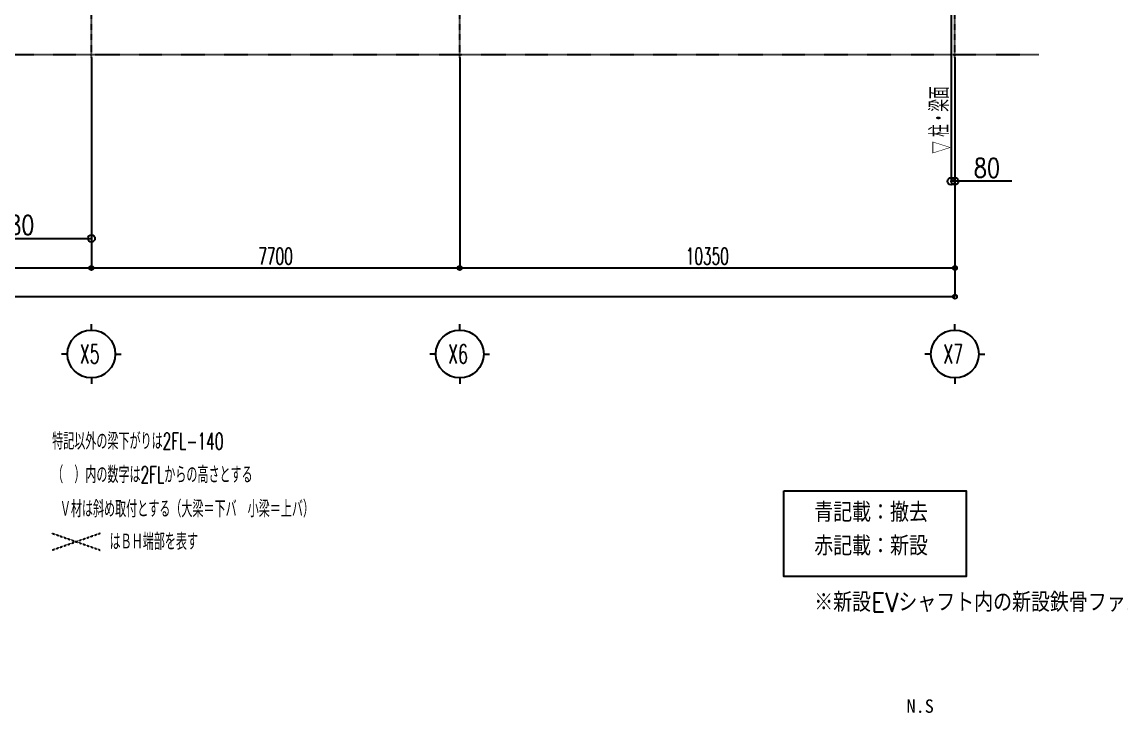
# Model space of a CAD drawing. Header units: millimetres. Extents: x -87051 to 180003, y -2961 to 97158.
# Drawn here: x -51527 to -28553, y 2728 to 17183 of the extents above; entities that cross this region are included whole.
import ezdxf
from ezdxf.enums import TextEntityAlignment as Align

# ---------------------------------------------------------------- set-up
doc = ezdxf.new("R2010")
doc.units = ezdxf.units.MM
doc.header["$LTSCALE"] = 0.2
doc.linetypes.add('CENTER', pattern=[2, 1.25, -0.25, 0.25, -0.25])
doc.linetypes.add('HIDDEN', pattern=[0.375, 0.25, -0.125])
doc.layers.add('1_文字', color=3, linetype='Continuous')
doc.layers.add('枠内記述', color=3, linetype='Continuous')
doc.layers.add('S-撤去', color=5, linetype='Continuous', lineweight=9, true_color=0x0000ff)
doc.layers.add('S-新設', color=1, linetype='Continuous', lineweight=9, true_color=0xff0000)
doc.styles.get("Standard").update_dxf_attribs({"font": 'simplex.shx', "width": 0.8, "height": 700, "bigfont": 'extfont2.shx'})
doc.styles.add('ゴシック', font='MS Gothic.ttf', dxfattribs={"height": 4})

msp = doc.modelspace()

# ---------------------------------------------------------------- linework, layer by layer
at = {"color": 8, "linetype": 'CENTER'}
for p, q in [((-50076, 16438.1), (-50076, 49550.6)), ((-42376, 16438.1), (-42376, 49550.6)), ((-32026, 16438.1), (-32026, 49550.6)), ((-80226, 16500.6), (-30273.8, 16500.6))]:
    msp.add_line(p, q, dxfattribs=at)
at = {"color": 8, "linetype": 'Continuous'}
for p, q in [((-32106, 18423.1), (-32106, 13850.8)), ((-50076, 16438.1), (-50076, 12038.1)), ((-50076, 16438.1), (-50076, 12038.1)), ((-42376, 16438.1), (-42376, 12038.1)), ((-42376, 16438.1), (-42376, 12038.1)), ((-32026, 16438.1), (-32026, 11438.1)), ((-32026, 16438.1), (-32026, 12038.1)), ((-32026, 16400.6), (-32026, 13850.8)), ((-32026, 13850.8), (-32106, 13850.8)), ((-30831.8, 13850.8), (-32026, 13850.8)), ((-53556, 12655.7), (-50076, 12655.7)), ((-60276, 12038.1), (-50076, 12038.1)), ((-50076, 12038.1), (-42376, 12038.1)), ((-42376, 12038.1), (-32026, 12038.1)), ((-80226, 11438.1), (-32026, 11438.1)), ((-50076, 10738.1), (-50076, 10863.1)), ((-42376, 10738.1), (-42376, 10863.1)), ((-32026, 10738.1), (-32026, 10863.1)), ((-50576, 10238.1), (-50701, 10238.1)), ((-49576, 10238.1), (-49451, 10238.1)), ((-42876, 10238.1), (-43001, 10238.1)), ((-41876, 10238.1), (-41751, 10238.1)), ((-32526, 10238.1), (-32651, 10238.1)), ((-31526, 10238.1), (-31401, 10238.1)), ((-50076, 9738.1), (-50076, 9613.1)), ((-42376, 9738.1), (-42376, 9613.1)), ((-32026, 9738.1), (-32026, 9613.1))]:
    msp.add_line(p, q, dxfattribs=at)
at = {"color": 8, "linetype": 'HIDDEN'}
for p, q in [((-50896, 6138.1), (-49896, 6488.1)), ((-50896, 6488.1), (-49896, 6138.1))]:
    msp.add_line(p, q, dxfattribs=at)
at = {"color": 8, "linetype": 'Continuous'}
for centre, radius in [((-32106, 13850.8), 75), ((-32026, 13850.8), 75), ((-50076, 12655.7), 75), ((-50076, 12038.1), 43.8), ((-50076, 12038.1), 43.8), ((-42376, 12038.1), 43.8), ((-42376, 12038.1), 43.8), ((-32026, 12038.1), 43.8), ((-32026, 11438.1), 43.8), ((-50076, 10238.1), 500), ((-42376, 10238.1), 500), ((-32026, 10238.1), 500)]:
    msp.add_circle(centre, radius, dxfattribs=at)
at = {"layer": '1_文字'}
msp.add_lwpolyline([(-35603.3, 7377.9), (-31792.5, 7377.9), (-31792.5, 5586), (-35603.3, 5586)], close=True, dxfattribs=at)

# ---------------------------------------------------------------- texts
at = {"color": 8, "width": 0.6}
for s, rotation, p in [('柱・梁面', 90, (-32348.8, 15308)), ('△', 270, (-32340.7, 14557.9))]:
    msp.add_text(s, height=400, rotation=rotation, dxfattribs=at).set_placement(p, align=Align.MIDDLE_CENTER)
at = {"color": 8}
for s, height, width, p in [('80', 400, 0.8, (-31631.8, 13930.8)), ('X5', 400, 0.6, (-50316, 10038.1)), ('X6', 400, 0.6, (-42616, 10038.1)), ('X7', 400, 0.6, (-32266, 10038.1)), ('特記以外の梁下がりは2FL-140', 350, 0.6, (-50896, 8238.1)), ('（\u3000）内の数字は2FLからの高さとする', 350, 0.6, (-50896, 7538.1)), ('Ｖ材は斜め取付とする（大梁＝下バ\u3000小梁＝上バ）', 350, 0.6, (-50735.5, 6822)), ('はＢＨ端部を表す', 350, 0.6, (-49696, 6138.1))]:
    msp.add_text(s, height=height, dxfattribs=dict(at, width=width)).set_placement(p)
for s, height, width, p in [('3480', 400, 0.8, (-51816, 12735.7)), ('7700', 350, 0.6, (-46226, 12108.1)), ('10350', 350, 0.6, (-37201, 12108.1))]:
    msp.add_text(s, height=height, dxfattribs=dict(at, width=width)).set_placement(p, align=Align.CENTER)
at = {"layer": 'S-撤去', "width": 0.9}
msp.add_text('青記載：撤去', height=400, dxfattribs=at).set_placement((-34966.1, 6928), align=Align.MIDDLE_LEFT)
at = {"layer": 'S-新設', "width": 0.9}
for s, p in [('赤記載：新設', (-34966.1, 6223.9)), ('※新設EVシャフト内の新設鉄骨ファスナーはEV詳細図による。', (-34966.1, 5044.9))]:
    msp.add_text(s, height=400, dxfattribs=at).set_placement(p, align=Align.MIDDLE_LEFT)
at = {"layer": '枠内記述', "linetype": 'ByBlock', "lineweight": -2, "style": 'ゴシック'}
msp.add_text('N.S', height=280, dxfattribs=at).set_placement((-33036.5, 2733))

doc.saveas('drawing.dxf')
